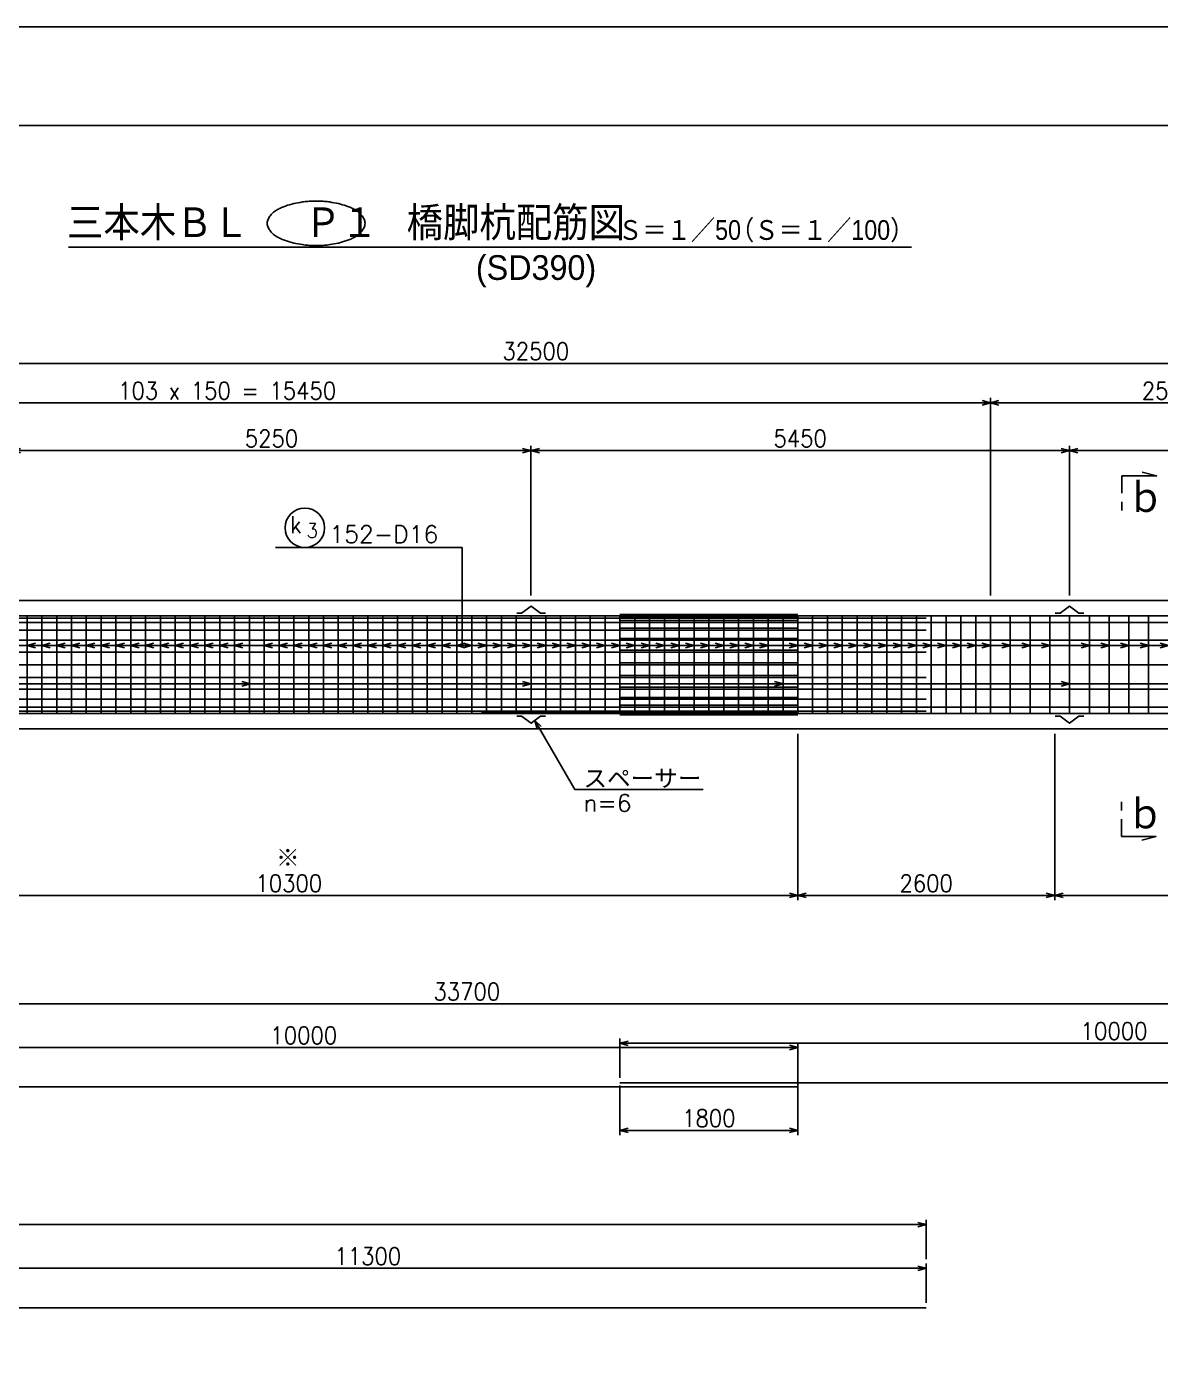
# Model space of a CAD drawing. Extents: x 92661 to 134711, y 44762 to 74462.
# Drawn here: x 108716 to 120186, y 60916 to 74462 of the extents above; entities that cross this region are included whole.
import ezdxf
from ezdxf.enums import TextEntityAlignment as Align

# ---------------------------------------------------------------- set-up
doc = ezdxf.new("R2010")
doc.units = 0
doc.header["$LTSCALE"] = 300
doc.header["$MEASUREMENT"] = 0
doc.layers.get('0').update_dxf_attribs({"linetype": 'CONTINUOUS'})
doc.layers.get('DEFPOINTS').update_dxf_attribs({"linetype": 'CONTINUOUS'})
for name, color, linetype in [('スペーサー-2', 3, 'CONTINUOUS'), ('寸法', 1, 'CONTINUOUS'), ('引き出し横', 1, 'CONTINUOUS'), ('杭主筋', 2, 'CONTINUOUS'), ('枠', 7, 'CONTINUOUS'), ('構造', 3, 'CONTINUOUS'), ('肋筋', 3, 'CONTINUOUS'), ('記号', 2, 'CONTINUOUS'), ('鉄筋材料', 3, 'CONTINUOUS')]:
    doc.layers.add(name, color=color, linetype=linetype)
doc.styles.add('MS明朝', font='MS PMincho.ttf')
doc.styles.add('romans', font='ROMANS.shx', dxfattribs={"width": 0.9, "bigfont": 'EXTFONT.shx'})
doc.styles.get("Standard").update_dxf_attribs({"font": 'romans.shx', "bigfont": 'extfont.shx'})
doc.styles.add('ｽﾀｲﾙ1', font='ROMANS.shx', dxfattribs={"bigfont": 'EXTFONT.shx'})
doc.dimstyles.new('ST-50', dxfattribs={"dimscale": 50, "dimtxt": 3.5, "dimasz": 1.7, "dimexe": 1, "dimexo": 1, "dimgap": 1, "dimtad": 0, "dimdec": 0, "dimzin": 0, "dimdsep": 46, "dimtxsty": 'romans', "dimblk": 'OPEN30', "dimcen": 1, "dimdle": 3, "dimclrd": 1, "dimclre": 1, "dimclrt": 3, "dimaunit": 1, "dimadec": 0, "dimazin": 0, "dimtfac": 1, "dimtdec": 0, "dimtix": 1, "dimtmove": 2, "dimatfit": 3, "dimldrblk": 'NONE', "dimfxl": 0, "dimtvp": 0.7, "dimtolj": 1, "dimtzin": 0, "dimarcsym": 0})
doc.dimstyles.new('矢', dxfattribs={"dimscale": 50, "dimtxt": 3.5, "dimasz": 1.7, "dimexe": 1, "dimexo": 0.7, "dimgap": 0.09, "dimtad": 0, "dimdec": 0, "dimzin": 0, "dimdsep": 46, "dimtxsty": 'romans', "dimblk": 'OPEN30', "dimcen": 1, "dimdle": 1, "dimclrd": 1, "dimclre": 1, "dimclrt": 3, "dimaunit": 1, "dimadec": 0, "dimazin": 0, "dimtfac": 1, "dimtdec": 0, "dimtix": 1, "dimtmove": 2, "dimatfit": 3, "dimldrblk": 'OPEN30', "dimfxl": 0, "dimtvp": 0.7, "dimtolj": 1, "dimtzin": 0, "dimarcsym": 0})

# ---------------------------------------------------------------- blocks, each defined once
blk = doc.blocks.new('_Open30')
at = {"color": 0, "lineweight": -2}
for p, q in [((-1, 0.27), (0, 0)), ((0, 0), (-1, -0.27)), ((0, 0), (-1, 0))]:
    blk.add_line(p, q, dxfattribs=at)
blk = doc.blocks.new('*D16')
at = {"layer": 'DEFPOINTS', "color": 0, "linetype": 'Continuous'}
for p in [(117818, 62339), (96318, 61939), (117818, 61939)]:
    blk.add_point(p, dxfattribs=at)
at = {"layer": '寸法', "color": 1, "linetype": 'Continuous', "lineweight": -2}
for p, q in [((96318, 61989), (96318, 62389)), ((96403, 62339), (117733, 62339)), ((117818, 61989), (117818, 62389))]:
    blk.add_line(p, q, dxfattribs=at)
at = {"layer": '寸法', "color": 1, "linetype": 'Continuous', "lineweight": -2, "xscale": 85, "yscale": 85, "zscale": 85, "rotation": 180}
blk.add_blockref('_Open30', (96318, 62339), dxfattribs=at)
at = {"layer": '寸法', "color": 1, "linetype": 'Continuous', "lineweight": -2, "xscale": 85, "yscale": 85, "zscale": 85}
blk.add_blockref('_Open30', (117818, 62339), dxfattribs=at)
at = {"layer": '寸法', "color": 3, "linetype": 'Continuous', "insert": (107068, 62462), "char_height": 175, "attachment_point": 5, "style": 'romans'}
blk.add_mtext('\\A1;21500', dxfattribs=at)
blk = doc.blocks.new('_None')
blk = doc.blocks.new('*D17')
at = {"layer": 'DEFPOINTS', "color": 0, "linetype": 'Continuous'}
for p in [(130018, 64574), (96318, 64174), (130018, 64174)]:
    blk.add_point(p, dxfattribs=at)
at = {"layer": '寸法', "color": 1, "linetype": 'Continuous', "lineweight": -2}
for p, q in [((96318, 64224), (96318, 64624)), ((130018, 64224), (130018, 64624)), ((96403, 64574), (129933, 64574))]:
    blk.add_line(p, q, dxfattribs=at)
at = {"layer": '寸法', "color": 1, "linetype": 'Continuous', "lineweight": -2, "xscale": 85, "yscale": 85, "zscale": 85, "rotation": 180}
blk.add_blockref('_Open30', (96318, 64574), dxfattribs=at)
at = {"layer": '寸法', "color": 1, "linetype": 'Continuous', "lineweight": -2, "xscale": 85, "yscale": 85, "zscale": 85}
blk.add_blockref('_Open30', (130018, 64574), dxfattribs=at)
at = {"layer": '寸法', "color": 3, "linetype": 'Continuous', "insert": (113168, 64697), "char_height": 175, "attachment_point": 5, "style": 'romans'}
blk.add_mtext('\\A1;33700', dxfattribs=at)
blk = doc.blocks.new('*D19')
at = {"layer": 'DEFPOINTS', "color": 0, "linetype": 'Continuous'}
for p in [(130118, 71055), (97618, 69305), (130118, 68655)]:
    blk.add_point(p, dxfattribs=at)
at = {"layer": '寸法', "color": 1, "linetype": 'Continuous', "lineweight": -2}
for p, q in [((97618, 69355), (97618, 71105)), ((97703, 71055), (130033, 71055)), ((130118, 68705), (130118, 71105))]:
    blk.add_line(p, q, dxfattribs=at)
at = {"layer": '寸法', "color": 1, "linetype": 'Continuous', "lineweight": -2, "xscale": 85, "yscale": 85, "zscale": 85, "rotation": 180}
blk.add_blockref('_Open30', (97618, 71055), dxfattribs=at)
at = {"layer": '寸法', "color": 1, "linetype": 'Continuous', "lineweight": -2, "xscale": 85, "yscale": 85, "zscale": 85}
blk.add_blockref('_Open30', (130118, 71055), dxfattribs=at)
at = {"layer": '寸法', "color": 3, "linetype": 'Continuous', "insert": (113868, 71178), "char_height": 175, "attachment_point": 5, "style": 'romans'}
blk.add_mtext('\\A1;32500', dxfattribs=at)
blk = doc.blocks.new('*D25')
at = {"layer": 'DEFPOINTS', "color": 0, "linetype": 'Continuous'}
for p in [(123468, 70655), (118468, 68655), (123468, 68655)]:
    blk.add_point(p, dxfattribs=at)
at = {"layer": '引き出し横', "color": 1, "linetype": 'Continuous', "lineweight": -2}
for p, q in [((118468, 68705), (118468, 70705)), ((118553, 70655), (123383, 70655)), ((123468, 68705), (123468, 70705))]:
    blk.add_line(p, q, dxfattribs=at)
at = {"layer": '引き出し横', "color": 1, "linetype": 'Continuous', "lineweight": -2, "xscale": 85, "yscale": 85, "zscale": 85, "rotation": 180}
blk.add_blockref('_Open30', (118468, 70655), dxfattribs=at)
at = {"layer": '引き出し横', "color": 1, "linetype": 'Continuous', "lineweight": -2, "xscale": 85, "yscale": 85, "zscale": 85}
blk.add_blockref('_Open30', (123468, 70655), dxfattribs=at)
at = {"layer": '引き出し横', "color": 3, "linetype": 'Continuous', "insert": (120968, 70778), "char_height": 175, "attachment_point": 5, "style": 'romans'}
blk.add_mtext('\\A1;25 x 200 = 5000', dxfattribs=at)
blk = doc.blocks.new('*D26')
at = {"layer": 'DEFPOINTS', "color": 0, "linetype": 'Continuous'}
for p in [(113818, 70172), (108568, 68655), (113818, 68655)]:
    blk.add_point(p, dxfattribs=at)
at = {"layer": '寸法', "color": 1, "linetype": 'Continuous', "lineweight": -2}
for p, q in [((108568, 68705), (108568, 70222)), ((108653, 70172), (113733, 70172)), ((113818, 68705), (113818, 70222))]:
    blk.add_line(p, q, dxfattribs=at)
at = {"layer": '寸法', "color": 1, "linetype": 'Continuous', "lineweight": -2, "xscale": 85, "yscale": 85, "zscale": 85, "rotation": 180}
blk.add_blockref('_Open30', (108568, 70172), dxfattribs=at)
at = {"layer": '寸法', "color": 1, "linetype": 'Continuous', "lineweight": -2, "xscale": 85, "yscale": 85, "zscale": 85}
blk.add_blockref('_Open30', (113818, 70172), dxfattribs=at)
at = {"layer": '寸法', "color": 3, "linetype": 'Continuous', "insert": (111193, 70295), "char_height": 175, "attachment_point": 5, "style": 'romans'}
blk.add_mtext('\\A1;5250', dxfattribs=at)
blk = doc.blocks.new('*D27')
at = {"layer": 'DEFPOINTS', "color": 0, "linetype": 'Continuous'}
for p in [(118468, 70655), (103018, 68655), (118468, 68655)]:
    blk.add_point(p, dxfattribs=at)
at = {"layer": '引き出し横', "color": 1, "linetype": 'Continuous', "lineweight": -2}
for p, q in [((103018, 68705), (103018, 70705)), ((103103, 70655), (118383, 70655)), ((118468, 68705), (118468, 70705))]:
    blk.add_line(p, q, dxfattribs=at)
at = {"layer": '引き出し横', "color": 1, "linetype": 'Continuous', "lineweight": -2, "xscale": 85, "yscale": 85, "zscale": 85, "rotation": 180}
blk.add_blockref('_Open30', (103018, 70655), dxfattribs=at)
at = {"layer": '引き出し横', "color": 1, "linetype": 'Continuous', "lineweight": -2, "xscale": 85, "yscale": 85, "zscale": 85}
blk.add_blockref('_Open30', (118468, 70655), dxfattribs=at)
at = {"layer": '引き出し横', "color": 3, "linetype": 'Continuous', "insert": (110743, 70778), "char_height": 175, "attachment_point": 5, "style": 'romans'}
blk.add_mtext('\\A1;103 x 150 = 15450', dxfattribs=at)
blk = doc.blocks.new('*D50')
at = {"layer": 'DEFPOINTS', "color": 0, "linetype": 'Continuous'}
for p in [(119268, 70172), (113818, 68655), (119268, 68655)]:
    blk.add_point(p, dxfattribs=at)
at = {"layer": '引き出し横', "color": 1, "linetype": 'Continuous', "lineweight": -2}
for p, q in [((113818, 68705), (113818, 70222)), ((113903, 70172), (119183, 70172)), ((119268, 68705), (119268, 70222))]:
    blk.add_line(p, q, dxfattribs=at)
at = {"layer": '引き出し横', "color": 1, "linetype": 'Continuous', "lineweight": -2, "xscale": 85, "yscale": 85, "zscale": 85, "rotation": 180}
blk.add_blockref('_Open30', (113818, 70172), dxfattribs=at)
at = {"layer": '引き出し横', "color": 1, "linetype": 'Continuous', "lineweight": -2, "xscale": 85, "yscale": 85, "zscale": 85}
blk.add_blockref('_Open30', (119268, 70172), dxfattribs=at)
at = {"layer": '引き出し横', "color": 3, "linetype": 'Continuous', "insert": (116543, 70295), "char_height": 175, "attachment_point": 5, "style": 'romans'}
blk.add_mtext('\\A1;5450', dxfattribs=at)
blk = doc.blocks.new('*D52')
at = {"layer": 'DEFPOINTS', "color": 0, "linetype": 'Continuous'}
for p in [(116518, 64132), (106518, 63732), (116518, 63732)]:
    blk.add_point(p, dxfattribs=at)
at = {"layer": '引き出し横', "color": 1, "linetype": 'Continuous', "lineweight": -2}
for p, q in [((106518, 63782), (106518, 64182)), ((106603, 64132), (116433, 64132)), ((116518, 63782), (116518, 64182))]:
    blk.add_line(p, q, dxfattribs=at)
at = {"layer": '引き出し横', "color": 1, "linetype": 'Continuous', "lineweight": -2, "xscale": 85, "yscale": 85, "zscale": 85, "rotation": 180}
blk.add_blockref('_Open30', (106518, 64132), dxfattribs=at)
at = {"layer": '引き出し横', "color": 1, "linetype": 'Continuous', "lineweight": -2, "xscale": 85, "yscale": 85, "zscale": 85}
blk.add_blockref('_Open30', (116518, 64132), dxfattribs=at)
at = {"layer": '引き出し横', "color": 3, "linetype": 'Continuous', "insert": (111518, 64254), "char_height": 175, "attachment_point": 5, "style": 'romans'}
blk.add_mtext('\\A1;10000', dxfattribs=at)
blk = doc.blocks.new('*D54')
at = {"layer": 'DEFPOINTS', "color": 0, "linetype": 'Continuous'}
for p in [(117818, 61897), (106518, 61497), (117818, 61497)]:
    blk.add_point(p, dxfattribs=at)
at = {"layer": '引き出し横', "color": 1, "linetype": 'Continuous', "lineweight": -2}
for p, q in [((106518, 61547), (106518, 61947)), ((117818, 61547), (117818, 61947)), ((106603, 61897), (117733, 61897))]:
    blk.add_line(p, q, dxfattribs=at)
at = {"layer": '引き出し横', "color": 1, "linetype": 'Continuous', "lineweight": -2, "xscale": 85, "yscale": 85, "zscale": 85, "rotation": 180}
blk.add_blockref('_Open30', (106518, 61897), dxfattribs=at)
at = {"layer": '引き出し横', "color": 1, "linetype": 'Continuous', "lineweight": -2, "xscale": 85, "yscale": 85, "zscale": 85}
blk.add_blockref('_Open30', (117818, 61897), dxfattribs=at)
at = {"layer": '引き出し横', "color": 3, "linetype": 'Continuous', "insert": (112168, 62019), "char_height": 175, "attachment_point": 5, "style": 'romans'}
blk.add_mtext('\\A1;11300', dxfattribs=at)
blk = doc.blocks.new('*D63')
at = {"layer": 'DEFPOINTS', "color": 0, "linetype": 'Continuous'}
for p in [(106218, 67355), (116518, 67355), (116518, 65671)]:
    blk.add_point(p, dxfattribs=at)
at = {"layer": '構造', "color": 1, "linetype": 'Continuous', "lineweight": -2}
for p, q in [((106218, 67305), (106218, 65621)), ((116518, 67305), (116518, 65621)), ((106303, 65671), (116433, 65671))]:
    blk.add_line(p, q, dxfattribs=at)
at = {"layer": '構造', "color": 1, "linetype": 'Continuous', "lineweight": -2, "xscale": 85, "yscale": 85, "zscale": 85, "rotation": 180}
blk.add_blockref('_Open30', (106218, 65671), dxfattribs=at)
at = {"layer": '構造', "color": 1, "linetype": 'Continuous', "lineweight": -2, "xscale": 85, "yscale": 85, "zscale": 85}
blk.add_blockref('_Open30', (116518, 65671), dxfattribs=at)
at = {"layer": '構造', "color": 3, "linetype": 'Continuous', "insert": (111368, 65793), "char_height": 175, "attachment_point": 5, "style": 'romans'}
blk.add_mtext('\\A1;10300', dxfattribs=at)
blk = doc.blocks.new('*D64')
at = {"layer": 'DEFPOINTS', "color": 0, "linetype": 'Continuous'}
for p in [(119118, 67355), (130118, 67355), (130118, 65671)]:
    blk.add_point(p, dxfattribs=at)
at = {"layer": '構造', "color": 1, "linetype": 'Continuous', "lineweight": -2}
for p, q in [((119118, 67305), (119118, 65621)), ((130118, 67305), (130118, 65621)), ((119203, 65671), (130033, 65671))]:
    blk.add_line(p, q, dxfattribs=at)
at = {"layer": '構造', "color": 1, "linetype": 'Continuous', "lineweight": -2, "xscale": 85, "yscale": 85, "zscale": 85, "rotation": 180}
blk.add_blockref('_Open30', (119118, 65671), dxfattribs=at)
at = {"layer": '構造', "color": 1, "linetype": 'Continuous', "lineweight": -2, "xscale": 85, "yscale": 85, "zscale": 85}
blk.add_blockref('_Open30', (130118, 65671), dxfattribs=at)
at = {"layer": '構造', "color": 3, "linetype": 'Continuous', "insert": (124618, 65793), "char_height": 175, "attachment_point": 5, "style": 'romans'}
blk.add_mtext('\\A1;11000', dxfattribs=at)
blk = doc.blocks.new('*D79')
at = {"layer": 'DEFPOINTS', "color": 0, "linetype": 'Continuous'}
for p in [(116518, 67355), (119118, 67355), (119118, 65671)]:
    blk.add_point(p, dxfattribs=at)
at = {"layer": '寸法', "color": 1, "linetype": 'Continuous', "lineweight": -2}
for p, q in [((116518, 67305), (116518, 65621)), ((119118, 67305), (119118, 65621)), ((116603, 65671), (119033, 65671))]:
    blk.add_line(p, q, dxfattribs=at)
at = {"layer": '寸法', "color": 1, "linetype": 'Continuous', "lineweight": -2, "xscale": 85, "yscale": 85, "zscale": 85, "rotation": 180}
blk.add_blockref('_Open30', (116518, 65671), dxfattribs=at)
at = {"layer": '寸法', "color": 1, "linetype": 'Continuous', "lineweight": -2, "xscale": 85, "yscale": 85, "zscale": 85}
blk.add_blockref('_Open30', (119118, 65671), dxfattribs=at)
at = {"layer": '寸法', "color": 3, "linetype": 'Continuous', "insert": (117818, 65793), "char_height": 175, "attachment_point": 5, "style": 'romans'}
blk.add_mtext('\\A1;2600', dxfattribs=at)
blk = doc.blocks.new('*D80')
at = {"layer": 'DEFPOINTS', "color": 0, "linetype": 'Continuous'}
for p in [(124718, 64174), (114718, 63774), (124718, 63774)]:
    blk.add_point(p, dxfattribs=at)
at = {"layer": '引き出し横', "color": 1, "linetype": 'Continuous', "lineweight": -2}
for p, q in [((114718, 63824), (114718, 64224)), ((124718, 63824), (124718, 64224)), ((114803, 64174), (124633, 64174))]:
    blk.add_line(p, q, dxfattribs=at)
at = {"layer": '引き出し横', "color": 1, "linetype": 'Continuous', "lineweight": -2, "xscale": 85, "yscale": 85, "zscale": 85, "rotation": 180}
blk.add_blockref('_Open30', (114718, 64174), dxfattribs=at)
at = {"layer": '引き出し横', "color": 1, "linetype": 'Continuous', "lineweight": -2, "xscale": 85, "yscale": 85, "zscale": 85}
blk.add_blockref('_Open30', (124718, 64174), dxfattribs=at)
at = {"layer": '引き出し横', "color": 3, "linetype": 'Continuous', "insert": (119718, 64297), "char_height": 175, "attachment_point": 5, "style": 'romans'}
blk.add_mtext('\\A1;10000', dxfattribs=at)
blk = doc.blocks.new('*D82')
at = {"color": 1, "linetype": 'Continuous', "lineweight": -2}
for p, q in [((116518, 63830), (116518, 63243)), ((114718, 63747), (114718, 63243)), ((114803, 63293), (116433, 63293))]:
    blk.add_line(p, q, dxfattribs=at)
at = {"layer": 'DEFPOINTS', "color": 0, "linetype": 'Continuous'}
for p in [(116518, 63880), (114718, 63797), (116518, 63293)]:
    blk.add_point(p, dxfattribs=at)
at = {"color": 1, "linetype": 'Continuous', "lineweight": -2, "xscale": 85, "yscale": 85, "zscale": 85, "rotation": 180}
blk.add_blockref('_Open30', (114718, 63293), dxfattribs=at)
at = {"color": 1, "linetype": 'Continuous', "lineweight": -2, "xscale": 85, "yscale": 85, "zscale": 85}
blk.add_blockref('_Open30', (116518, 63293), dxfattribs=at)
at = {"color": 3, "linetype": 'Continuous', "insert": (115618, 63415), "char_height": 175, "attachment_point": 5, "style": 'romans'}
blk.add_mtext('\\A1;1800', dxfattribs=at)
blk = doc.blocks.new('*D85')
at = {"layer": 'DEFPOINTS', "color": 0, "linetype": 'Continuous'}
for p in [(124668, 70172), (119268, 68655), (124668, 68655)]:
    blk.add_point(p, dxfattribs=at)
at = {"layer": '寸法', "color": 1, "linetype": 'Continuous', "lineweight": -2}
for p, q in [((119268, 68705), (119268, 70222)), ((119353, 70172), (124583, 70172)), ((124668, 68705), (124668, 70222))]:
    blk.add_line(p, q, dxfattribs=at)
at = {"layer": '寸法', "color": 1, "linetype": 'Continuous', "lineweight": -2, "xscale": 85, "yscale": 85, "zscale": 85, "rotation": 180}
blk.add_blockref('_Open30', (119268, 70172), dxfattribs=at)
at = {"layer": '寸法', "color": 1, "linetype": 'Continuous', "lineweight": -2, "xscale": 85, "yscale": 85, "zscale": 85}
blk.add_blockref('_Open30', (124668, 70172), dxfattribs=at)
at = {"layer": '寸法', "color": 3, "linetype": 'Continuous', "insert": (121968, 70295), "char_height": 175, "attachment_point": 5, "style": 'romans'}
blk.add_mtext('\\A1;5400', dxfattribs=at)

msp = doc.modelspace()

# ---------------------------------------------------------------- linework, layer by layer
at = {"layer": 'スペーサー-2', "color": 1, "linetype": 'Continuous'}
for p, q in [((113858.42001, 67441.40017), (114261.36501, 66743.47517)), ((114261.36501, 66743.47517), (115560.31203, 66743.47517))]:
    msp.add_line(p, q, dxfattribs=at)
at = {"layer": 'スペーサー-2', "color": 3, "linetype": 'Continuous', "flags": 128}
for points in [[(113673.48308, 68527.34277), (113723.48308, 68527.34277), (113818.48308, 68597.34277), (113913.48308, 68527.34277), (113963.48308, 68527.34277)], [(119123.48308, 68527.34277), (119173.48308, 68527.34277), (119268.48308, 68597.34277), (119363.48308, 68527.34277), (119413.48308, 68527.34277)], [(113673.48308, 67483.42277), (113723.48308, 67483.42277), (113818.48308, 67413.42277), (113913.48308, 67483.42277), (113963.48308, 67483.42277)], [(119123.48308, 67483.42277), (119173.48308, 67483.42277), (119268.48308, 67413.42277), (119363.48308, 67483.42277), (119413.48308, 67483.42277)]]:
    msp.add_lwpolyline(points, dxfattribs=at)
at = {"layer": '引き出し横', "linetype": 'Continuous'}
for p, q in [((111233.83657, 69191.46027), (113122.7243, 69191.46027)), ((113122.7243, 69191.46027), (113121.28321, 68200.57326)), ((103168.48308, 68200.57326), (109790.78023, 68200.57326)), ((129804.08533, 68200.57326), (104095.34045, 68200.57326)), ((111018.48308, 68200.57326), (112934.07477, 68200.57326)), ((113045.56606, 68200.57326), (117868.48308, 68200.57326)), ((130018.48308, 67812.61774), (104309.7382, 67812.61774))]:
    msp.add_line(p, q, dxfattribs=at)
msp.add_circle((111529.67976, 69391.46027), 200, dxfattribs=at)
at = {"layer": '杭主筋', "linetype": 'Continuous'}
for p, q in [((96318.48308, 68499.38277), (130018.48308, 68499.38277)), ((96318.48308, 68433.19932), (130018.48308, 68433.19932)), ((106518.48308, 68475.20469), (117818.48308, 68475.20469)), ((114718.48308, 68513.8427), (116518.48308, 68513.8427)), ((114718.48308, 68489.66462), (116518.48308, 68489.66462)), ((114718.48308, 68452.5537), (116518.48308, 68452.5537)), ((96318.48308, 68354.69352), (117818.48308, 68354.69352)), ((114718.48308, 68374.0479), (116518.48308, 68374.0479)), ((96318.48308, 68252.38277), (130018.48308, 68252.38277)), ((114718.48308, 68271.73715), (116518.48308, 68271.73715)), ((114718.48308, 68152.59376), (116518.48308, 68152.59376)), ((96318.48308, 68133.23938), (117818.48308, 68133.23938)), ((96318.48308, 68005.38277), (114618.48308, 68005.38277)), ((96318.48308, 68005.38277), (130018.48308, 68005.38277)), ((114718.48308, 68024.73715), (116518.48308, 68024.73715)), ((96318.48308, 67877.52616), (117818.48308, 67877.52616)), ((114718.48308, 67896.88054), (116518.48308, 67896.88054)), ((96318.48308, 67758.38277), (130018.48308, 67758.38277)), ((114718.48308, 67777.73715), (116518.48308, 67777.73715)), ((96318.48308, 67656.07202), (117818.48308, 67656.07202)), ((114718.48308, 67675.4264), (116518.48308, 67675.4264)), ((114718.48308, 67596.9206), (116518.48308, 67596.9206)), ((96318.48308, 67577.56622), (130018.48308, 67577.56622)), ((96318.48308, 67535.56085), (117818.48308, 67535.56085)), ((96318.48308, 67511.38277), (130018.48308, 67511.38277)), ((113318.48308, 67522.18898), (116518.48308, 67522.18898)), ((114718.48308, 67498.01089), (116518.48308, 67498.01089)), ((106518.48308, 63731.94877), (116518.48308, 63731.94877)), ((114718.48308, 63774.30456), (124718.48308, 63774.30456)), ((106518.48308, 61496.77786), (117818.48308, 61496.77786))]:
    msp.add_line(p, q, dxfattribs=at)
at = {"layer": '枠', "color": 1, "linetype": 'Continuous', "flags": 128}
msp.add_lwpolyline([(92660.61285, 74461.94194), (92660.61285, 44761.94194), (134710.61285, 44761.94194), (134710.61285, 74461.94194), (92660.61285, 74461.94194)], dxfattribs=at)
at = {"layer": '枠', "color": 2, "linetype": 'Continuous', "flags": 128}
msp.add_lwpolyline([(94160.61285, 45761.94194), (94160.61285, 73461.94194), (133710.61285, 73461.94194), (133710.61285, 45761.94194), (94160.61285, 45761.94194)], dxfattribs=at)
at = {"layer": '構造', "linetype": 'Continuous'}
for p, q in [((97618.48308, 68655.38277), (130118.48308, 68655.38277)), ((97618.48308, 67355.38277), (130118.48308, 67355.38277))]:
    msp.add_line(p, q, dxfattribs=at)
at = {"layer": '肋筋', "linetype": 'Continuous'}
for p, q in [((108718.48308, 67511.38277), (108718.48308, 68499.38277)), ((108868.48308, 67511.38277), (108868.48308, 68499.38277)), ((109018.48308, 67511.38277), (109018.48308, 68499.38277)), ((109168.48308, 67511.38277), (109168.48308, 68499.38277)), ((109318.48308, 67511.38277), (109318.48308, 68499.38277)), ((109468.48308, 67511.38277), (109468.48308, 68499.38277)), ((109618.48308, 67511.38277), (109618.48308, 68499.38277)), ((109768.48308, 67511.38277), (109768.48308, 68499.38277)), ((109918.48308, 67511.38277), (109918.48308, 68499.38277)), ((110068.48308, 67511.38277), (110068.48308, 68499.38277)), ((110218.48308, 67511.38277), (110218.48308, 68499.38277)), ((110368.48308, 67511.38277), (110368.48308, 68499.38277)), ((110518.48308, 67511.38277), (110518.48308, 68499.38277)), ((110668.48308, 67511.38277), (110668.48308, 68499.38277)), ((110818.48308, 67511.38277), (110818.48308, 68499.38277)), ((110968.48308, 67511.38277), (110968.48308, 68499.38277)), ((111118.48308, 67511.38277), (111118.48308, 68499.38277)), ((111268.48308, 67511.38277), (111268.48308, 68499.38277)), ((111418.48308, 67511.38277), (111418.48308, 68499.38277)), ((111568.48308, 67511.38277), (111568.48308, 68499.38277)), ((111718.48308, 67511.38277), (111718.48308, 68499.38277)), ((111868.48308, 67511.38277), (111868.48308, 68499.38277)), ((112018.48308, 67511.38277), (112018.48308, 68499.38277)), ((112168.48308, 67511.38277), (112168.48308, 68499.38277)), ((112318.48308, 67511.38277), (112318.48308, 68499.38277)), ((112468.48308, 67511.38277), (112468.48308, 68499.38277)), ((112618.48308, 67511.38277), (112618.48308, 68499.38277)), ((112768.48308, 67511.38277), (112768.48308, 68499.38277)), ((112918.48308, 67511.38277), (112918.48308, 68499.38277)), ((113068.48308, 67511.38277), (113068.48308, 68499.38277)), ((113218.48308, 67511.38277), (113218.48308, 68499.38277)), ((113368.48308, 67511.38277), (113368.48308, 68499.38277)), ((113518.48308, 67511.38277), (113518.48308, 68499.38277)), ((113668.48308, 67511.38277), (113668.48308, 68499.38277)), ((113818.48308, 67511.38277), (113818.48308, 68499.38277)), ((113968.48308, 67511.38277), (113968.48308, 68499.38277)), ((114118.48308, 67511.38277), (114118.48308, 68499.38277)), ((114268.48308, 67511.38277), (114268.48308, 68499.38277)), ((114418.48308, 67511.38277), (114418.48308, 68499.38277)), ((114568.48308, 67511.38277), (114568.48308, 68499.38277)), ((114718.48308, 67511.38277), (114718.48308, 68499.38277)), ((114868.48308, 67511.38277), (114868.48308, 68499.38277)), ((115018.48308, 67511.38277), (115018.48308, 68499.38277)), ((115168.48308, 67511.38277), (115168.48308, 68499.38277)), ((115318.48308, 67511.38277), (115318.48308, 68499.38277)), ((115468.48308, 67511.38277), (115468.48308, 68499.38277)), ((115618.48308, 67511.38277), (115618.48308, 68499.38277)), ((115768.48308, 67511.38277), (115768.48308, 68499.38277)), ((115918.48308, 67511.38277), (115918.48308, 68499.38277)), ((116068.48308, 67511.38277), (116068.48308, 68499.38277)), ((116218.48308, 67511.38277), (116218.48308, 68499.38277)), ((116368.48308, 67511.38277), (116368.48308, 68499.38277)), ((116518.48308, 67511.38277), (116518.48308, 68499.38277)), ((116668.48308, 67511.38277), (116668.48308, 68499.38277)), ((116818.48308, 67511.38277), (116818.48308, 68499.38277)), ((116968.48308, 67511.38277), (116968.48308, 68499.38277)), ((117118.48308, 67511.38277), (117118.48308, 68499.38277)), ((117268.48308, 67511.38277), (117268.48308, 68499.38277)), ((117418.48308, 67511.38277), (117418.48308, 68499.38277)), ((117568.48308, 67511.38277), (117568.48308, 68499.38277)), ((117718.48308, 67511.38277), (117718.48308, 68499.38277)), ((117868.48308, 67511.38277), (117868.48308, 68499.38277)), ((118018.48308, 67511.38277), (118018.48308, 68499.38277)), ((118168.48308, 67511.38277), (118168.48308, 68499.38277)), ((118318.48308, 67511.38277), (118318.48308, 68499.38277)), ((118468.48308, 67511.38277), (118468.48308, 68499.38277)), ((118668.48308, 67511.38277), (118668.48308, 68499.38277)), ((118868.48308, 67511.38277), (118868.48308, 68499.38277)), ((119068.48308, 67511.38277), (119068.48308, 68499.38277)), ((119268.48308, 67511.38277), (119268.48308, 68499.38277)), ((119468.48308, 67511.38277), (119468.48308, 68499.38277)), ((119668.48308, 67511.38277), (119668.48308, 68499.38277)), ((119868.48308, 67511.38277), (119868.48308, 68499.38277)), ((120068.48308, 67511.38277), (120068.48308, 68499.38277))]:
    msp.add_line(p, q, dxfattribs=at)
at = {"layer": '記号', "color": 2, "linetype": 'Continuous'}
msp.add_line((117667.6786, 72232.16383), (109136.92772, 72232.16383), dxfattribs=at)
at = {"layer": '記号'}
for p, q in [((119798.48992, 69916.34512), (119798.48992, 69741.34512)), ((119798.48992, 69653.84512), (119798.48992, 69566.34512)), ((119794.51856, 66530.55003), (119794.51856, 66618.05003)), ((119794.51856, 66268.05003), (119794.51856, 66443.05003))]:
    msp.add_line(p, q, dxfattribs=at)
at = {"layer": '記号', "color": 4, "linetype": 'Continuous', "flags": 128}
msp.add_lwpolyline([(112138.77949, 72472.76741), (112138.07749, 72483.50891), (112136.07949, 72494.09291), (112132.92049, 72504.49691), (112128.75349, 72514.67141), (112123.72699, 72524.61191), (112117.97149, 72534.27341), (112111.63999, 72543.62891), (112104.87649, 72552.64241), (112097.82499, 72561.30041), (112090.63849, 72569.55791), (112082.65099, 72577.83341), (112074.10099, 72585.52841), (112065.06049, 72592.68341), (112055.58799, 72599.36591), (112045.77349, 72605.60291), (112035.66649, 72611.44841), (112025.35249, 72616.95191), (112014.88549, 72622.15391), (112004.34199, 72627.10841), (111993.79399, 72631.86941), (111973.65649, 72640.31591), (111953.18599, 72647.97491), (111932.44549, 72654.91391), (111911.46649, 72661.20491), (111890.28949, 72666.89741), (111868.95949, 72672.06791), (111847.50349, 72676.76141), (111825.97099, 72681.05891), (111804.39799, 72685.02341), (111782.82499, 72688.70441), (111769.05499, 72690.81041), (111755.23099, 72692.56541), (111741.36199, 72694.01441), (111727.46149, 72695.17991), (111713.53849, 72696.07991), (111699.59299, 72696.76841), (111685.63849, 72697.24091), (111671.67949, 72697.55591), (111657.72049, 72697.72241), (111643.77949, 72697.76741), (111629.83849, 72697.72241), (111615.87949, 72697.55591), (111601.92499, 72697.24091), (111587.96599, 72696.76841), (111574.02499, 72696.07991), (111560.09749, 72695.17991), (111546.19699, 72694.01441), (111532.32799, 72692.56541), (111518.50849, 72690.81041), (111504.73399, 72688.70441), (111483.16099, 72685.02341), (111461.58799, 72681.05891), (111440.05549, 72676.76141), (111418.60399, 72672.06791), (111397.26949, 72666.89741), (111376.09249, 72661.20491), (111355.10899, 72654.91391), (111334.37299, 72647.97491), (111313.91149, 72640.31591), (111293.76499, 72631.86941), (111283.21699, 72627.10841), (111272.67349, 72622.15391), (111262.21549, 72616.95191), (111251.89249, 72611.44841), (111241.78549, 72605.60291), (111231.97099, 72599.36591), (111222.50299, 72592.68341), (111213.45799, 72585.52841), (111204.90799, 72577.83341), (111196.92949, 72569.55791), (111189.73399, 72561.30041), (111182.68249, 72552.64241), (111175.92349, 72543.62891), (111169.59649, 72534.27341), (111163.84099, 72524.61191), (111158.80549, 72514.67141), (111154.63849, 72504.49691), (111151.47949, 72494.09291), (111149.48149, 72483.50891), (111148.77949, 72472.76741), (111149.48149, 72462.02591), (111151.47949, 72451.44191), (111154.63849, 72441.04241), (111158.80549, 72430.86341), (111163.84099, 72420.92291), (111169.59649, 72411.26141), (111175.92349, 72401.90591), (111182.68249, 72392.89241), (111189.73399, 72384.23441), (111196.92949, 72375.97691), (111204.90799, 72367.70591), (111213.45799, 72360.00641), (111222.50299, 72352.84691), (111231.97099, 72346.16891), (111241.78549, 72339.93191), (111251.89249, 72334.09091), (111262.21549, 72328.58291), (111272.67349, 72323.37641), (111283.21699, 72318.42641), (111293.76499, 72313.66991), (111313.91149, 72305.21891), (111334.37299, 72297.55991), (111355.10899, 72290.62091), (111376.09249, 72284.32991), (111397.26949, 72278.63741), (111418.60399, 72273.47141), (111440.05549, 72268.77341), (111461.58799, 72264.47591), (111483.16099, 72260.51141), (111504.73399, 72256.83041), (111518.50849, 72254.73341), (111532.32799, 72252.96941), (111546.19699, 72251.52041), (111560.09749, 72250.35941), (111574.02499, 72249.45491), (111587.96599, 72248.77091), (111601.92499, 72248.29391), (111615.87949, 72247.98341), (111629.83849, 72247.81241), (111643.77949, 72247.76741), (111657.72049, 72247.81241), (111671.67949, 72247.98341), (111685.63849, 72248.29391), (111699.59299, 72248.77091), (111713.53849, 72249.45491), (111727.46149, 72250.35941), (111741.36199, 72251.52041), (111755.23099, 72252.96941), (111769.05499, 72254.73341), (111782.82499, 72256.83041), (111804.39799, 72260.51141), (111825.97099, 72264.47591), (111847.50349, 72268.77341), (111868.95949, 72273.47141), (111890.28949, 72278.63741), (111911.46649, 72284.32991), (111932.44549, 72290.62091), (111953.18599, 72297.55991), (111973.65649, 72305.21891), (111993.79399, 72313.66991), (112004.34199, 72318.42641), (112014.88549, 72323.37641), (112025.35249, 72328.58291), (112035.66649, 72334.09091), (112045.77349, 72339.93191), (112055.58799, 72346.16891), (112065.06049, 72352.84691), (112074.10099, 72360.00641), (112082.65099, 72367.70591), (112090.63849, 72375.97691), (112097.82499, 72384.23441), (112104.87649, 72392.89241), (112111.63999, 72401.90591), (112117.97149, 72411.26141), (112123.72699, 72420.92291), (112128.75349, 72430.86341), (112132.92049, 72441.04241), (112136.07949, 72451.44191), (112138.07749, 72462.02591), (112138.77949, 72472.76741)], dxfattribs=at)
at = {"layer": '記号', "flags": 128}
for points in [[(120003.60104, 69955.16798), (120148.48992, 69916.34512), (119798.48992, 69916.34512)], [(119999.62968, 66229.22717), (120144.51856, 66268.05003), (119794.51856, 66268.05003)]]:
    msp.add_lwpolyline(points, dxfattribs=at)

# ---------------------------------------------------------------- texts
at = {"layer": 'スペーサー-2', "color": 3, "style": 'MS明朝'}
msp.add_text('スペーサー', height=175, dxfattribs=at).set_placement((114348.86501, 66768.47517))
at = {"layer": 'スペーサー-2', "color": 3}
msp.add_text('n=6', height=175, dxfattribs=at).set_placement((114348.86501, 66518.47517))
at = {"layer": '引き出し横', "color": 3, "style": 'ｽﾀｲﾙ1', "width": 0.9}
for s, height, p in [('k', 175, (111381.6786, 69335.53018)), ('3', 150, (111546.61062, 69288.33473))]:
    msp.add_text(s, height=height, dxfattribs=at).set_placement(p)
at = {"layer": '引き出し横', "color": 3, "style": 'romans'}
msp.add_text('152-D16', height=175, dxfattribs=at).set_placement((111778.0619, 69238.82588))
at = {"layer": '記号', "color": 2, "style": 'MS明朝', "width": 0.9}
for s, height, p in [('三本木ＢＬ\u3000  Ｐ１   橋脚杭配筋図', 300, (111946.4497, 72333.52195)), ('Ｓ＝１／50', 200, (115321.41897, 72305.23883)), ('（Ｓ＝１／100）', 200, (116765.13605, 72305.23883))]:
    msp.add_text(s, height=height, dxfattribs=at).set_placement(p, align=Align.CENTER)
at = {"layer": '記号', "color": 2, "style": 'MS明朝'}
msp.add_text('(SD390)', height=250, dxfattribs=at).set_placement((113260.50209, 71900.25592))
at = {"layer": '記号', "style": 'MS明朝', "width": 0.9}
for p in [(119852.35992, 69551.61919), (119848.38856, 66349.22231)]:
    msp.add_text('ｂ', height=300, dxfattribs=at).set_placement(p)
at = {"layer": '鉄筋材料', "style": 'MS明朝'}
msp.add_text('※', height=175, dxfattribs=at).set_placement((111238.01736, 65965.82733))

# ---------------------------------------------------------------- dimensions: what is measured, and where the dimension line sits
at = {"linetype": 'Continuous'}
dim = msp.add_linear_dim(base=(116518.48308, 63292.76032), p1=(114718.48308, 63796.59783), p2=(116518.48308, 63879.71804), dimstyle='ST-50', dxfattribs=at)
dim.commit()
dim.dimension.update_dxf_attribs({"geometry": '*D82', "text_midpoint": (115618.48308, 63415.26032)})
at = {"layer": '寸法', "linetype": 'Continuous'}
for base, p1, p2, picture, middle in [((130118.48308, 71055.43614), (97618.48308, 69305.37114), (130118.48308, 68655.38277), '*D19', (113868.48308, 71177.93614)), ((113818.48308, 70172.01364), (108568.48308, 68655.38277), (113818.48308, 68655.38277), '*D26', (111193.48308, 70294.51364)), ((124668.48308, 70172.01364), (119268.48308, 68655.38277), (124668.48308, 68655.38277), '*D85', (121968.48308, 70294.51364)), ((119118.48308, 65670.65913), (116518.48308, 67355.38277), (119118.48308, 67355.38277), '*D79', (117818.48308, 65793.15913)), ((130018.48308, 64574.30456), (96318.48308, 64174.30456), (130018.48308, 64174.30456), '*D17', (113168.48308, 64696.80456)), ((117818.48308, 62339.13365), (96318.48308, 61939.13365), (117818.48308, 61939.13365), '*D16', (107068.48308, 62461.63365))]:
    dim = msp.add_linear_dim(base=base, p1=p1, p2=p2, dimstyle='ST-50', dxfattribs=at)
    dim.commit()
    dim.dimension.update_dxf_attribs({"geometry": picture, "text_midpoint": middle})
at = {"layer": '引き出し横', "linetype": 'Continuous'}
for base, p1, p2, text, picture, middle in [((118468.48308, 70655.43614), (103018.48308, 68655.38277), (118468.48308, 68655.38277), '103 x 150 = <>', '*D27', (110743.48308, 70777.93614)), ((123468.48308, 70655.43614), (118468.48308, 68655.38277), (123468.48308, 68655.38277), '25 x 200 = <>', '*D25', (120968.48308, 70777.93614))]:
    dim = msp.add_linear_dim(base=base, p1=p1, p2=p2, text=text, dimstyle='ST-50', dxfattribs=at)
    dim.commit()
    dim.dimension.update_dxf_attribs({"geometry": picture, "text_midpoint": middle})
for base, p1, p2, picture, middle in [((119268.48308, 70172.01364), (113818.48308, 68655.38277), (119268.48308, 68655.38277), '*D50', (116543.48308, 70294.51364)), ((116518.48308, 64131.94877), (106518.48308, 63731.94877), (116518.48308, 63731.94877), '*D52', (111518.48308, 64254.44877)), ((124718.48308, 64174.30456), (114718.48308, 63774.30456), (124718.48308, 63774.30456), '*D80', (119718.48308, 64296.80456)), ((117818.48308, 61896.77786), (106518.48308, 61496.83343), (117818.48308, 61496.7103), '*D54', (112168.48308, 62019.27786))]:
    dim = msp.add_linear_dim(base=base, p1=p1, p2=p2, dimstyle='ST-50', dxfattribs=at)
    dim.commit()
    dim.dimension.update_dxf_attribs({"geometry": picture, "text_midpoint": middle})
at = {"layer": '構造', "linetype": 'Continuous'}
for base, p1, p2, picture, middle in [((116518.48308, 65670.65913), (106218.48308, 67355.38277), (116518.48308, 67355.38277), '*D63', (111368.48308, 65793.15913)), ((130118.48308, 65670.65913), (119118.48308, 67355.38277), (130118.48308, 67355.38277), '*D64', (124618.48308, 65793.15913))]:
    dim = msp.add_linear_dim(base=base, p1=p1, p2=p2, dimstyle='ST-50', dxfattribs=at)
    dim.commit()
    dim.dimension.update_dxf_attribs({"geometry": picture, "text_midpoint": middle})

# ---------------------------------------------------------------- leaders
at = {"layer": 'スペーサー-2', "linetype": 'Continuous'}
msp.add_leader([(113858.42001, 67441.40017), (113964.8589, 67257.04159)], dimstyle='矢', override={"dimgap": 0.09, "dimtad": 0}, dxfattribs=at)
at = {"layer": '引き出し横', "linetype": 'Continuous'}
for points in [[(108718.26131, 68200.57326), (108931.13998, 68200.57326)], [(108868.26131, 68200.57326), (109081.13998, 68200.57326)], [(109018.26131, 68200.57326), (109231.13998, 68200.57326)], [(109168.26131, 68200.57326), (109381.13998, 68200.57326)], [(109318.26131, 68200.57326), (109531.13998, 68200.57326)], [(109468.26131, 68200.57326), (109681.13998, 68200.57326)], [(109618.26131, 68200.57326), (109831.13998, 68200.57326)], [(109768.26131, 68200.57326), (109981.13998, 68200.57326)], [(109918.26131, 68200.57326), (110131.13998, 68200.57326)], [(110068.26131, 68200.57326), (110281.13998, 68200.57326)], [(110218.26131, 68200.57326), (110431.13998, 68200.57326)], [(110368.26131, 68200.57326), (110581.13998, 68200.57326)], [(110518.26131, 68200.57326), (110731.13998, 68200.57326)], [(110668.26131, 68200.57326), (110881.13998, 68200.57326)], [(110818.26131, 68200.57326), (111031.13998, 68200.57326)], [(111118.26131, 68200.57326), (111331.13998, 68200.57326)], [(111268.26131, 68200.57326), (111481.13998, 68200.57326)], [(111418.26131, 68200.57326), (111631.13998, 68200.57326)], [(111568.26131, 68200.57326), (111781.13998, 68200.57326)], [(111718.26131, 68200.57326), (111931.13998, 68200.57326)], [(111868.26131, 68200.57326), (112081.13998, 68200.57326)], [(112018.26131, 68200.57326), (112231.13998, 68200.57326)], [(112168.26131, 68200.57326), (112381.13998, 68200.57326)], [(112318.26131, 68200.57326), (112531.13998, 68200.57326)], [(112468.26131, 68200.57326), (112681.13998, 68200.57326)], [(112618.26131, 68200.57326), (112831.13998, 68200.57326)], [(112768.26131, 68200.57326), (112981.13998, 68200.57326)], [(112918.26131, 68200.57326), (113131.13998, 68200.57326)], [(113216.96399, 68200.57326), (113004.08533, 68200.57326)], [(113068.26131, 68200.57326), (113281.13998, 68200.57326)], [(113366.96399, 68200.57326), (113154.08533, 68200.57326)], [(113516.96399, 68200.57326), (113304.08533, 68200.57326)], [(113666.96399, 68200.57326), (113454.08533, 68200.57326)], [(113816.96399, 68200.57326), (113604.08533, 68200.57326)], [(113966.96399, 68200.57326), (113754.08533, 68200.57326)], [(114116.96399, 68200.57326), (113904.08533, 68200.57326)], [(114266.96399, 68200.57326), (114054.08533, 68200.57326)], [(114416.96399, 68200.57326), (114204.08533, 68200.57326)], [(114566.96399, 68200.57326), (114354.08533, 68200.57326)], [(114716.96399, 68200.57326), (114504.08533, 68200.57326)], [(114866.96399, 68200.57326), (114654.08533, 68200.57326)], [(115016.96399, 68200.57326), (114804.08533, 68200.57326)], [(115166.96399, 68200.57326), (114954.08533, 68200.57326)], [(115316.96399, 68200.57326), (115104.08533, 68200.57326)], [(115466.96399, 68200.57326), (115254.08533, 68200.57326)], [(115616.96399, 68200.57326), (115404.08533, 68200.57326)], [(115766.96399, 68200.57326), (115554.08533, 68200.57326)], [(115916.96399, 68200.57326), (115704.08533, 68200.57326)], [(116066.96399, 68200.57326), (115854.08533, 68200.57326)], [(116216.96399, 68200.57326), (116004.08533, 68200.57326)], [(116516.96399, 68200.57326), (116304.08533, 68200.57326)], [(116666.96399, 68200.57326), (116454.08533, 68200.57326)], [(116816.96399, 68200.57326), (116604.08533, 68200.57326)], [(116966.96399, 68200.57326), (116754.08533, 68200.57326)], [(117116.96399, 68200.57326), (116904.08533, 68200.57326)], [(117266.96399, 68200.57326), (117054.08533, 68200.57326)], [(117416.96399, 68200.57326), (117204.08533, 68200.57326)], [(117566.96399, 68200.57326), (117354.08533, 68200.57326)], [(117716.96399, 68200.57326), (117504.08533, 68200.57326)], [(117866.96399, 68200.57326), (117654.08533, 68200.57326)], [(118016.96399, 68200.57326), (117804.08533, 68200.57326)], [(118166.96399, 68200.57326), (117954.08533, 68200.57326)], [(118316.96399, 68200.57326), (118104.08533, 68200.57326)], [(118466.96399, 68200.57326), (118254.08533, 68200.57326)], [(118668.97219, 68200.57326), (118456.09353, 68200.57326)], [(118868.97219, 68200.57326), (118656.09353, 68200.57326)], [(119068.97219, 68200.57326), (118856.09353, 68200.57326)], [(119468.97219, 68200.57326), (119256.09353, 68200.57326)], [(119668.97219, 68200.57326), (119456.09353, 68200.57326)], [(119868.97219, 68200.57326), (119656.09353, 68200.57326)], [(120068.97219, 68200.57326), (119856.09353, 68200.57326)], [(120268.97219, 68200.57326), (120056.09353, 68200.57326)], [(110977.28916, 67812.61774), (110764.4105, 67812.61774)], [(113816.96399, 67812.61774), (113604.08533, 67812.61774)], [(116368.48308, 67812.61774), (116155.60442, 67812.61774)], [(119266.96399, 67812.61774), (119054.08533, 67812.61774)]]:
    msp.add_leader(points, dimstyle='矢', override={"dimgap": 0.09, "dimtad": 0}, dxfattribs=at)

doc.saveas('drawing.dxf')
